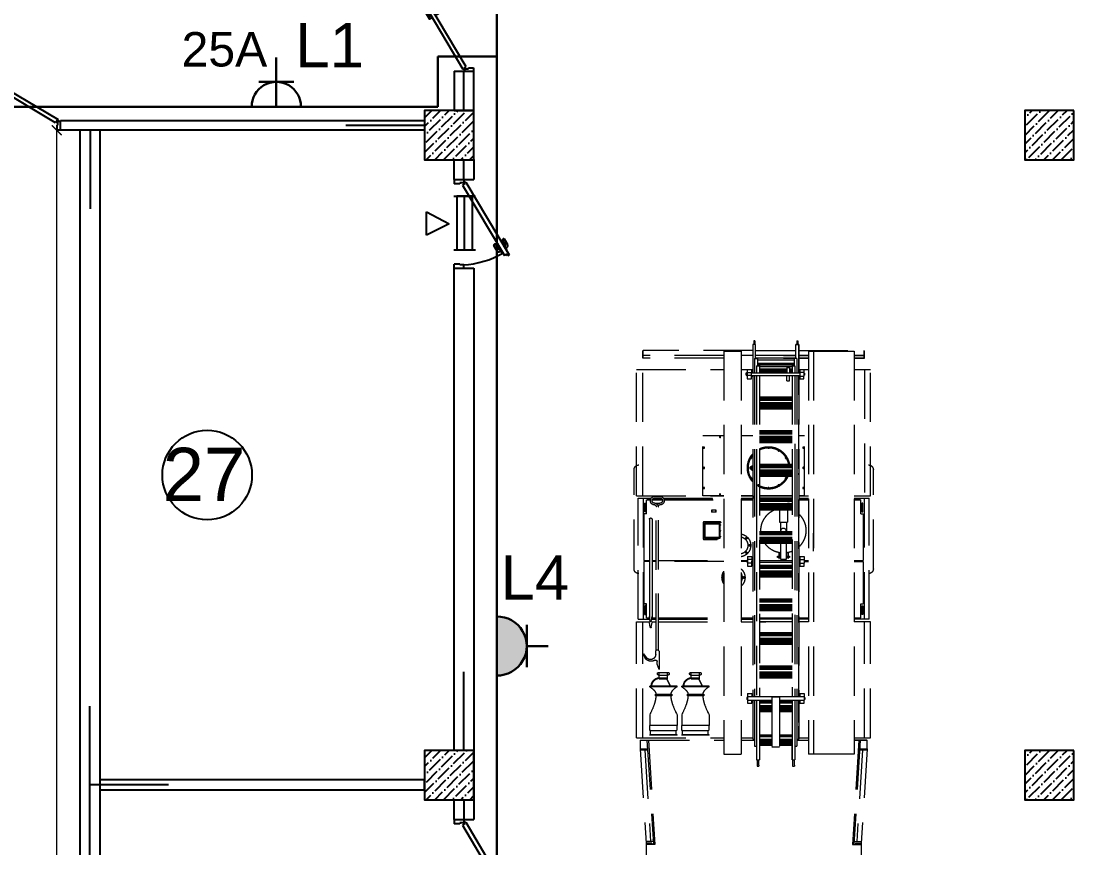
# Model space of a CAD drawing. Header units: millimetres. Extents: x 42452 to 2852333, y -419346 to 834876.
# Drawn here: x 2525341 to 2536038, y 449823 to 458222 of the extents above; entities that cross this region are included whole.
import ezdxf

# ---------------------------------------------------------------- set-up
doc = ezdxf.new("R2010")
doc.units = ezdxf.units.MM
doc.linetypes.add('DASHED', pattern=[0.75, 0.5, -0.25])
for name, color, linetype, lineweight in [('cad-block.com_Pen_No__7', 7, 'Continuous', 60), ('memar', 7, 'Continuous', 25), ('ДВЕРИ', 7, 'Continuous', 5), ('надписи', 5, 'Continuous', 30), ('розетки10А_1Р54', 94, 'Continuous', 30), ('Розетки25А', 94, 'Continuous', 30), ('Соедин_роз', 94, 'Continuous', 30)]:
    doc.layers.add(name, color=color, linetype=linetype, lineweight=lineweight)
doc.styles.get("Standard").update_dxf_attribs({"font": 'arial.ttf'})
doc.styles.add('СГЕНЕРИР_СТИЛЬ_1', font='arial.ttf')
doc.dimstyles.new('col mtn', dxfattribs={"dimtxt": 250, "dimasz": 100, "dimexe": 1.25, "dimexo": 0.625, "dimgap": 70, "dimtad": 1, "dimdec": 0, "dimtxsty": 'Standard', "dimblk": 'ARCHTICK', "dimcen": 2.5, "dimadec": 0, "dimazin": 0, "dimtfac": 1, "dimtdec": 0, "dimtmove": 0, "dimatfit": 3, "dimldrblk": 'ARCHTICK', "dimfxl": 300, "dimfxlon": 1, "dimlwd": 9, "dimlwe": 9, "dimarcsym": 0})

# ---------------------------------------------------------------- blocks, each defined once
blk = doc.blocks.new('MAS1')
at = {"layer": 'cad-block.com_Pen_No__7', "color": 252, "linetype": 'DASHED', "lineweight": 9, "ltscale": 1000, "true_color": 0x939598}
for p, q in [((137340, 773161), (137330, 773161)), ((137330, 773160), (137330, 773121)), ((137340, 773160), (137340, 773121)), ((137769, 773160), (137769, 773121)), ((137769, 773160), (137779, 773160)), ((137779, 773160), (137779, 773121)), ((136653, 772984), (136653, 773059)), ((136656, 773059), (136653, 773059)), ((136653, 772984), (136653, 773059)), ((136656, 773059), (136653, 773059)), ((136656, 772983), (136656, 773061)), ((137321, 773061), (136656, 773061)), ((136656, 772983), (136656, 773061)), ((136656, 773014), (136656, 773059)), ((136656, 773014), (136656, 773059)), ((136757, 773055), (136757, 768960)), ((137223, 773055), (136757, 773055)), ((137170, 773055), (137170, 768960)), ((137223, 773055), (137223, 768960)), ((137321, 773121), (137350, 773121)), ((137321, 773121), (137321, 772834)), ((137350, 773121), (137321, 773121)), ((137321, 772834), (137321, 773121)), ((137350, 772980), (137350, 773121)), ((137760, 773061), (137350, 773061)), ((137760, 773121), (137789, 773121)), ((137760, 772980), (137760, 773121)), ((137789, 773121), (137789, 772983)), ((137789, 773061), (138902, 773061)), ((137906, 773055), (137906, 768960)), ((138082, 773055), (137906, 773055)), ((138082, 773055), (138082, 768960)), ((138902, 772983), (138902, 773061)), ((138902, 773059), (138905, 773059)), ((138902, 773014), (138902, 773059)), ((138905, 772984), (138905, 773059)), ((136656, 772984), (136653, 772984)), ((136656, 772984), (136653, 772984)), ((136656, 772984), (136656, 773014)), ((136656, 773012), (136757, 773012)), ((136757, 773012), (136656, 773012)), ((136656, 772984), (136656, 772985)), ((136656, 772983), (136757, 772983)), ((136757, 772983), (136656, 772983)), ((137223, 773012), (137321, 773012)), ((137321, 773012), (137223, 773012)), ((137223, 772983), (137321, 772983)), ((137321, 772983), (137223, 772983)), ((137340, 772980), (137360, 772980)), ((137340, 772980), (137340, 772834)), ((137350, 773012), (137760, 773012)), ((137477, 773012), (137350, 773012)), ((137410, 772983), (137350, 772983)), ((137350, 772983), (137760, 772983)), ((137477, 772983), (137350, 772983)), ((137360, 772980), (137369, 772980)), ((137369, 772980), (137369, 772906)), ((137741, 772965), (137369, 772965)), ((137741, 772933), (137369, 772933)), ((137741, 772926), (137369, 772926)), ((137741, 772916), (137369, 772916)), ((137770, 772980), (137741, 772980)), ((137741, 772980), (137741, 772906)), ((137770, 772980), (137750, 772980)), ((137770, 772980), (137770, 772834)), ((137789, 773012), (137906, 773012)), ((137789, 772983), (137789, 772983)), ((137789, 772983), (137789, 772834)), ((138082, 773012), (138902, 773012)), ((138082, 772983), (138902, 772983)), ((138149, 772983), (138217, 772983)), ((138902, 772984), (138902, 773014)), ((138902, 772984), (138905, 772984)), ((136757, 772868), (136591, 772868)), ((136591, 771586), (136591, 772868)), ((136654, 772868), (136654, 771586)), ((137268, 772868), (137223, 772868)), ((137268, 772831), (137263, 772831)), ((137263, 772831), (137263, 772812)), ((137268, 772812), (137263, 772812)), ((137310, 772870), (137268, 772870)), ((137268, 772870), (137268, 772841)), ((137268, 772841), (137268, 772802)), ((137307, 772841), (137268, 772841)), ((137310, 772841), (137307, 772841)), ((137310, 772870), (137310, 772834)), ((137310, 772843), (137315, 772843)), ((137805, 772834), (137310, 772834)), ((137310, 772834), (137310, 772773)), ((137805, 772809), (137310, 772809)), ((137315, 772843), (137315, 772834)), ((137321, 772841), (137315, 772841)), ((137315, 772809), (137315, 772800)), ((137321, 772809), (137321, 771861)), ((137321, 771861), (137321, 772809)), ((137340, 772809), (137340, 771870)), ((137360, 772906), (137389, 772906)), ((137389, 772906), (137360, 772906)), ((137360, 772906), (137389, 772906)), ((137360, 772906), (137360, 772834)), ((137360, 772809), (137360, 771876)), ((137389, 772906), (137389, 772834)), ((137721, 772900), (137389, 772900)), ((137414, 772874), (137389, 772874)), ((137414, 772867), (137389, 772867)), ((137389, 772858), (137414, 772858)), ((137414, 772848), (137389, 772848)), ((137414, 772845), (137389, 772845)), ((137389, 772809), (137389, 771883)), ((137443, 772890), (137414, 772890)), ((137414, 772890), (137414, 772834)), ((137414, 772753), (137414, 772809)), ((137443, 772890), (137443, 772834)), ((137721, 772874), (137443, 772874)), ((137721, 772867), (137443, 772867)), ((137443, 772858), (137721, 772858)), ((137721, 772848), (137443, 772848)), ((137721, 772845), (137443, 772845)), ((137443, 772753), (137443, 772809)), ((137721, 772906), (137721, 772834)), ((137750, 772906), (137721, 772906)), ((137721, 772809), (137721, 771885)), ((137750, 772906), (137750, 772834)), ((137750, 772809), (137750, 771878)), ((137770, 772809), (137770, 771873)), ((137801, 772868), (137789, 772868)), ((137796, 772841), (137789, 772841)), ((137789, 772809), (137789, 771865)), ((137801, 772843), (137796, 772843)), ((137796, 772843), (137796, 772834)), ((137796, 772809), (137796, 772800)), ((137844, 772870), (137801, 772870)), ((137801, 772870), (137801, 772834)), ((137801, 772773), (137801, 772834)), ((137805, 772834), (137844, 772834)), ((137805, 772809), (137844, 772809)), ((137844, 772870), (137844, 772841)), ((137906, 772868), (137844, 772868)), ((137906, 772868), (137844, 772868)), ((137844, 772802), (137844, 772841)), ((137844, 772838), (137848, 772838)), ((137844, 772836), (137844, 772807)), ((137849, 772836), (137849, 772822)), ((137856, 772833), (137849, 772833)), ((137849, 772822), (137849, 772807)), ((137849, 772810), (137856, 772810)), ((137856, 772810), (137856, 772833)), ((138968, 772868), (138082, 772868)), ((138904, 771586), (138904, 772868)), ((138968, 771586), (138968, 772868)), ((137307, 772802), (137268, 772802)), ((137268, 772773), (137268, 772802)), ((137310, 772773), (137268, 772773)), ((137310, 772802), (137307, 772802)), ((137310, 772800), (137315, 772800)), ((137321, 772802), (137315, 772802)), ((137443, 772753), (137414, 772753)), ((137796, 772802), (137789, 772802)), ((137801, 772800), (137796, 772800)), ((137844, 772773), (137801, 772773)), ((137844, 772805), (137848, 772805)), ((137844, 772802), (137844, 772773)), ((137721, 772591), (137389, 772591)), ((137721, 772584), (137389, 772584)), ((137721, 772574), (137389, 772574)), ((137721, 772565), (137389, 772565)), ((137721, 772558), (137389, 772558)), ((137721, 772532), (137389, 772532)), ((137721, 772526), (137389, 772526)), ((137389, 772516), (137721, 772516)), ((137721, 772506), (137389, 772506)), ((137721, 772503), (137389, 772503)), ((137721, 772496), (137389, 772496)), ((137389, 772486), (137721, 772486)), ((137721, 772477), (137389, 772477)), ((137721, 772470), (137389, 772470)), ((137262, 772196), (137321, 772196)), ((137262, 771586), (137262, 772196)), ((137721, 772249), (137389, 772249)), ((137721, 772242), (137389, 772242)), ((137721, 772233), (137389, 772233)), ((137721, 772223), (137389, 772223)), ((137721, 772216), (137389, 772216)), ((137721, 772191), (137389, 772191)), ((137721, 772184), (137389, 772184)), ((137389, 772174), (137721, 772174)), ((137431, 772184), (137447, 772184)), ((137789, 772196), (137906, 772196)), ((138082, 772196), (138296, 772196)), ((138114, 772184), (138130, 772184)), ((138121, 772194), (138121, 772174)), ((138296, 771586), (138296, 772196)), ((137267, 772074), (137284, 772074)), ((137274, 772064), (137274, 772083)), ((137360, 772113), (137360, 771990)), ((137721, 772165), (137389, 772165)), ((137721, 772161), (137389, 772161)), ((137721, 772154), (137389, 772154)), ((137389, 772145), (137721, 772145)), ((137721, 772135), (137389, 772135)), ((137721, 772128), (137389, 772128)), ((137628, 772079), (137623, 772077)), ((137623, 772077), (137623, 772074)), ((137623, 772071), (137623, 772074)), ((137628, 772068), (137623, 772071)), ((137628, 772068), (137628, 772080)), ((137633, 772077), (137628, 772079)), ((137628, 772066), (137628, 772077)), ((137633, 772071), (137628, 772068)), ((137633, 772074), (137633, 772077)), ((137633, 772074), (137633, 772071)), ((138277, 772074), (138293, 772074)), ((138284, 772064), (138284, 772083)), ((137451, 771977), (137446, 771974)), ((137446, 771974), (137446, 771968)), ((137456, 771968), (137446, 771974)), ((137446, 771968), (137448, 771967)), ((137451, 771966), (137448, 771967)), ((137453, 771976), (137451, 771977)), ((137455, 771968), (137451, 771966)), ((137453, 771976), (137455, 771974)), ((137455, 771974), (137455, 771968)), ((137523, 772051), (137520, 772046)), ((137520, 772046), (137521, 772044)), ((137523, 772041), (137521, 772044)), ((137528, 772051), (137523, 772051)), ((137529, 772041), (137523, 772051)), ((137528, 772041), (137523, 772041)), ((137530, 772049), (137528, 772051)), ((137531, 772046), (137528, 772041)), ((137530, 772049), (137531, 772046)), ((137801, 771974), (137803, 771976)), ((137801, 771968), (137801, 771974)), ((137801, 771968), (137811, 771974)), ((137806, 771966), (137801, 771968)), ((137806, 771977), (137803, 771976)), ((137811, 771974), (137806, 771977)), ((137808, 771967), (137806, 771966)), ((137808, 771967), (137811, 771968)), ((137811, 771968), (137811, 771974)), ((136563, 770844), (136563, 771850)), ((137267, 771869), (137284, 771869)), ((137274, 771859), (137274, 771878)), ((137321, 771861), (137321, 769548)), ((137340, 771874), (137340, 769548)), ((137360, 771876), (137360, 769548)), ((137721, 771907), (137389, 771907)), ((137721, 771907), (137389, 771907)), ((137721, 771901), (137389, 771901)), ((137721, 771901), (137389, 771901)), ((137389, 771891), (137389, 769548)), ((137438, 771891), (137389, 771891)), ((137721, 771891), (137389, 771891)), ((137721, 771881), (137389, 771881)), ((137721, 771874), (137389, 771874)), ((137721, 771849), (137389, 771849)), ((137721, 771891), (137681, 771891)), ((137721, 771885), (137721, 769548)), ((137750, 771878), (137750, 771561)), ((137770, 771874), (137770, 769548)), ((137789, 771865), (137789, 769548)), ((137795, 771883), (137804, 771883)), ((137795, 771854), (137804, 771854)), ((137812, 771876), (137812, 771862)), ((137825, 771869), (137837, 771869)), ((137828, 771869), (137830, 771874)), ((137830, 771864), (137828, 771869)), ((137828, 771869), (137839, 771869)), ((137830, 771874), (137833, 771874)), ((137833, 771864), (137830, 771864)), ((137836, 771874), (137833, 771874)), ((137833, 771864), (137836, 771864)), ((137839, 771869), (137836, 771874)), ((137836, 771864), (137839, 771869)), ((138277, 771869), (138293, 771869)), ((138284, 771859), (138284, 771878)), ((138995, 770844), (138995, 771850)), ((137321, 769548), (137321, 771816)), ((137721, 771842), (137389, 771842)), ((137389, 771832), (137721, 771832)), ((137721, 771823), (137389, 771823)), ((137721, 771819), (137389, 771819)), ((137721, 771813), (137389, 771813)), ((137389, 771803), (137721, 771803)), ((137721, 771794), (137389, 771794)), ((137437, 771786), (137389, 771786)), ((137721, 771786), (137389, 771786)), ((137448, 771770), (137446, 771769)), ((137446, 771769), (137446, 771763)), ((137456, 771769), (137446, 771763)), ((137446, 771763), (137451, 771761)), ((137448, 771770), (137451, 771772)), ((137451, 771772), (137455, 771769)), ((137451, 771761), (137453, 771762)), ((137455, 771763), (137453, 771762)), ((137455, 771769), (137455, 771763)), ((137721, 771786), (137681, 771786)), ((137801, 771769), (137806, 771772)), ((137801, 771763), (137801, 771769)), ((137801, 771769), (137811, 771763)), ((137803, 771762), (137801, 771763)), ((137803, 771762), (137806, 771761)), ((137806, 771772), (137808, 771770)), ((137806, 771761), (137811, 771763)), ((137811, 771769), (137808, 771770)), ((137811, 771763), (137811, 771769)), ((137267, 771664), (137284, 771664)), ((137274, 771654), (137274, 771674)), ((137521, 771694), (137520, 771691)), ((137520, 771691), (137523, 771686)), ((137521, 771694), (137523, 771696)), ((137523, 771696), (137528, 771696)), ((137529, 771696), (137523, 771686)), ((137523, 771686), (137528, 771686)), ((137528, 771696), (137531, 771691)), ((137528, 771686), (137530, 771689)), ((137531, 771691), (137530, 771689)), ((137622, 771664), (137634, 771664)), ((137623, 771667), (137628, 771669)), ((137623, 771664), (137623, 771667)), ((137623, 771664), (137623, 771661)), ((137623, 771661), (137628, 771658)), ((137628, 771672), (137628, 771660)), ((137628, 771670), (137628, 771657)), ((137628, 771669), (137633, 771667)), ((137628, 771669), (137628, 771658)), ((137628, 771658), (137633, 771661)), ((137633, 771667), (137633, 771664)), ((137633, 771661), (137633, 771664)), ((137725, 771691), (137728, 771696)), ((137727, 771689), (137725, 771691)), ((137727, 771689), (137728, 771686)), ((137728, 771696), (137734, 771696)), ((137728, 771696), (137734, 771686)), ((137728, 771686), (137734, 771686)), ((137734, 771696), (137735, 771694)), ((137734, 771686), (137736, 771691)), ((137736, 771691), (137735, 771694)), ((138277, 771664), (138293, 771664)), ((138284, 771654), (138284, 771674)), ((136757, 771586), (136591, 771586)), ((136606, 770331), (136606, 771561)), ((136757, 771561), (136606, 771561)), ((136655, 771561), (136655, 770331)), ((136689, 771404), (136689, 771546)), ((136757, 771546), (136689, 771546)), ((136704, 771561), (136704, 771546)), ((136757, 771555), (136704, 771555)), ((137321, 771586), (137223, 771586)), ((137321, 771561), (137223, 771561)), ((137321, 771555), (137223, 771555)), ((137321, 771546), (137223, 771546)), ((137262, 771586), (137321, 771586)), ((137262, 771586), (137321, 771586)), ((137389, 771586), (137721, 771586)), ((137721, 771586), (137389, 771586)), ((137389, 771586), (137721, 771586)), ((137721, 771566), (137389, 771566)), ((137721, 771559), (137389, 771559)), ((137721, 771549), (137389, 771549)), ((137721, 771540), (137389, 771540)), ((137721, 771532), (137389, 771532)), ((137750, 771561), (137750, 769548)), ((137779, 771586), (137779, 771586)), ((137779, 771586), (137779, 771558)), ((137789, 771586), (137906, 771586)), ((137906, 771586), (137789, 771586)), ((137789, 771586), (137906, 771586)), ((137906, 771561), (137789, 771561)), ((137906, 771555), (137789, 771555)), ((137906, 771546), (137789, 771546)), ((138082, 771586), (138296, 771586)), ((138968, 771586), (138082, 771586)), ((138082, 771586), (138296, 771586)), ((138696, 771561), (138082, 771561)), ((138693, 771555), (138082, 771555)), ((138689, 771546), (138082, 771546)), ((138114, 771598), (138130, 771598)), ((138121, 771588), (138121, 771607)), ((138296, 771586), (138296, 771586)), ((138809, 771546), (138708, 771546)), ((138803, 771555), (138714, 771555)), ((138792, 771561), (138725, 771561)), ((138785, 771580), (138732, 771580)), ((138785, 771562), (138732, 771562)), ((138952, 771561), (138821, 771561)), ((138854, 771555), (138824, 771555)), ((138869, 771546), (138828, 771546)), ((138854, 771546), (138854, 771561)), ((138869, 771404), (138869, 771546)), ((138903, 771561), (138903, 770331)), ((138952, 770331), (138952, 771561)), ((137721, 771507), (137389, 771507)), ((137721, 771500), (137389, 771500)), ((137389, 771490), (137721, 771490)), ((137721, 771481), (137389, 771481)), ((137721, 771478), (137389, 771478)), ((137721, 771471), (137389, 771471)), ((137389, 771461), (137721, 771461)), ((137721, 771452), (137389, 771452)), ((137516, 771444), (137389, 771444)), ((137415, 771507), (137428, 771507)), ((137432, 771507), (137437, 771507)), ((137437, 771444), (137437, 771318)), ((137516, 771444), (137516, 771318)), ((137721, 771444), (137516, 771444)), ((138160, 771424), (138160, 771439)), ((138160, 771419), (138160, 771439)), ((138160, 771439), (138209, 771439)), ((138160, 771439), (138209, 771439)), ((138160, 771419), (138209, 771419)), ((138162, 771429), (138170, 771429)), ((138166, 771433), (138166, 771425)), ((138199, 771429), (138207, 771429)), ((138203, 771433), (138203, 771425)), ((138209, 771439), (138209, 771424)), ((138209, 771439), (138209, 771419)), ((138732, 771509), (138766, 771509)), ((138732, 771509), (138785, 771509)), ((138732, 771492), (138754, 771492)), ((138750, 771474), (138747, 771474)), ((138747, 770837), (138747, 771474)), ((138767, 771474), (138770, 771474)), ((138770, 770834), (138770, 771474)), ((136689, 771404), (136665, 771404)), ((136665, 771404), (136665, 770927)), ((137516, 771318), (137437, 771318)), ((137445, 771318), (137445, 771224)), ((137508, 771318), (137508, 771224)), ((138276, 771310), (138127, 771310)), ((138145, 771315), (138140, 771315)), ((138143, 771313), (138143, 771318)), ((138204, 771315), (138198, 771315)), ((138201, 771313), (138201, 771318)), ((138263, 771315), (138257, 771315)), ((138260, 771313), (138260, 771318)), ((138812, 771348), (138812, 771139)), ((138837, 771348), (138837, 771139)), ((138869, 771404), (138894, 771404)), ((138894, 771404), (138894, 770927)), ((137170, 771023), (137170, 771207)), ((137721, 771224), (137389, 771224)), ((137721, 771217), (137389, 771217)), ((137721, 771207), (137389, 771207)), ((138120, 771289), (138114, 771289)), ((138120, 771231), (138114, 771231)), ((138117, 771292), (138117, 771286)), ((138117, 771233), (138117, 771228)), ((138123, 771305), (138123, 771157)), ((138131, 771301), (138131, 771161)), ((138272, 771301), (138131, 771301)), ((138272, 771161), (138272, 771301)), ((138281, 771157), (138281, 771305)), ((138283, 771289), (138289, 771289)), ((138283, 771231), (138289, 771231)), ((138286, 771292), (138286, 771286)), ((138286, 771233), (138286, 771228)), ((137721, 771198), (137389, 771198)), ((137721, 771191), (137389, 771191)), ((137721, 771165), (137389, 771165)), ((137721, 771158), (137389, 771158)), ((137389, 771149), (137721, 771149)), ((137721, 771139), (137389, 771139)), ((137721, 771136), (137389, 771136)), ((137721, 771129), (137389, 771129)), ((137389, 771119), (137721, 771119)), ((137721, 771110), (137389, 771110)), ((137721, 771103), (137389, 771103)), ((137445, 770943), (137445, 771103)), ((137508, 771103), (137508, 770943)), ((138120, 771172), (138114, 771172)), ((138117, 771175), (138117, 771169)), ((138127, 771152), (138276, 771152)), ((138131, 771161), (138272, 771161)), ((138145, 771147), (138140, 771147)), ((138143, 771149), (138143, 771144)), ((138204, 771147), (138198, 771147)), ((138201, 771149), (138201, 771144)), ((138263, 771147), (138257, 771147)), ((138260, 771149), (138260, 771144)), ((138283, 771172), (138289, 771172)), ((138286, 771175), (138286, 771169)), ((138812, 771139), (138812, 771082)), ((138837, 771139), (138837, 771085)), ((137428, 771009), (137428, 770950)), ((137432, 771008), (137432, 770950)), ((137521, 771008), (137521, 770950)), ((137525, 771009), (137525, 770950)), ((138812, 771082), (138812, 770835)), ((138837, 771085), (138837, 770835)), ((136757, 770927), (136665, 770927)), ((136757, 770917), (136665, 770917)), ((136665, 770917), (136665, 770488)), ((137261, 770927), (137223, 770927)), ((137261, 770917), (137223, 770917)), ((137266, 770930), (137261, 770930)), ((137261, 770930), (137261, 770911)), ((137266, 770911), (137261, 770911)), ((137309, 770969), (137266, 770969)), ((137266, 770969), (137266, 770940)), ((137266, 770940), (137266, 770901)), ((137309, 770940), (137266, 770940)), ((137309, 770901), (137266, 770901)), ((137266, 770872), (137266, 770901)), ((137309, 770969), (137309, 770920)), ((137309, 770942), (137314, 770942)), ((137309, 770920), (137309, 770872)), ((137309, 770898), (137314, 770898)), ((137314, 770942), (137314, 770898)), ((137321, 770940), (137314, 770940)), ((137321, 770930), (137314, 770930)), ((137321, 770911), (137314, 770911)), ((137321, 770901), (137314, 770901)), ((137721, 770930), (137389, 770930)), ((137721, 770911), (137389, 770911)), ((137721, 770882), (137389, 770882)), ((137415, 770971), (137415, 770959)), ((137428, 770971), (137415, 770971)), ((137415, 770959), (137428, 770959)), ((137428, 770959), (137432, 770959)), ((137428, 770950), (137432, 770950)), ((137445, 770971), (137432, 770971)), ((137432, 770959), (137445, 770959)), ((137508, 770943), (137445, 770943)), ((137521, 770971), (137508, 770971)), ((137508, 770959), (137521, 770959)), ((137525, 770959), (137521, 770959)), ((137525, 770950), (137521, 770950)), ((137538, 770971), (137525, 770971)), ((137525, 770959), (137538, 770959)), ((137538, 770959), (137538, 770971)), ((137794, 770940), (137789, 770940)), ((137794, 770930), (137789, 770930)), ((137794, 770901), (137789, 770901)), ((137799, 770942), (137794, 770942)), ((137794, 770942), (137794, 770898)), ((137799, 770898), (137794, 770898)), ((137842, 770969), (137799, 770969)), ((137799, 770969), (137799, 770920)), ((137799, 770940), (137842, 770940)), ((137799, 770872), (137799, 770920)), ((137799, 770901), (137842, 770901)), ((137842, 770969), (137842, 770940)), ((137842, 770940), (137842, 770901)), ((137842, 770930), (137847, 770930)), ((137842, 770911), (137847, 770911)), ((137842, 770901), (137842, 770872)), ((137847, 770930), (137847, 770911)), ((137906, 770927), (137847, 770927)), ((137847, 770917), (137906, 770917)), ((138747, 770927), (138082, 770927)), ((138082, 770917), (138747, 770917)), ((138812, 770927), (138770, 770927)), ((138770, 770917), (138812, 770917)), ((138894, 770927), (138837, 770927)), ((138837, 770917), (138894, 770917)), ((138894, 770917), (138894, 770488)), ((137309, 770872), (137266, 770872)), ((137721, 770875), (137389, 770875)), ((137721, 770865), (137389, 770865)), ((137721, 770856), (137389, 770856)), ((137721, 770849), (137389, 770849)), ((137721, 770823), (137389, 770823)), ((137721, 770817), (137389, 770817)), ((137389, 770807), (137721, 770807)), ((137721, 770797), (137389, 770797)), ((137721, 770794), (137389, 770794)), ((137721, 770787), (137389, 770787)), ((137389, 770777), (137721, 770777)), ((137842, 770872), (137799, 770872)), ((138747, 770094), (138747, 770837)), ((138770, 770094), (138770, 770834)), ((138812, 770835), (138812, 770300)), ((138837, 770835), (138837, 770300)), ((137721, 770768), (137389, 770768)), ((137721, 770761), (137389, 770761)), ((136689, 770488), (136665, 770488)), ((136689, 770346), (136689, 770488)), ((137721, 770540), (137389, 770540)), ((137721, 770533), (137389, 770533)), ((137721, 770524), (137389, 770524)), ((137721, 770514), (137389, 770514)), ((137721, 770507), (137389, 770507)), ((137721, 770482), (137389, 770482)), ((137721, 770475), (137389, 770475)), ((137389, 770465), (137721, 770465)), ((137721, 770456), (137389, 770456)), ((137750, 770507), (137750, 770482)), ((138869, 770488), (138894, 770488)), ((138869, 770346), (138869, 770488)), ((138894, 770488), (138869, 770488)), ((137721, 770452), (137389, 770452)), ((137721, 770445), (137389, 770445)), ((137389, 770436), (137721, 770436)), ((137721, 770426), (137389, 770426)), ((137721, 770419), (137389, 770419)), ((138819, 770309), (138812, 770358)), ((138830, 770309), (138837, 770358)), ((136591, 770307), (136757, 770307)), ((136591, 769128), (136591, 770307)), ((136606, 770331), (136757, 770331)), ((136654, 769128), (136654, 770307)), ((136757, 770346), (136689, 770346)), ((136704, 770346), (136704, 770331)), ((136757, 770337), (136704, 770337)), ((137321, 770346), (137223, 770346)), ((137321, 770337), (137223, 770337)), ((137223, 770331), (137321, 770331)), ((137223, 770307), (137321, 770307)), ((137721, 770346), (137389, 770346)), ((137721, 770337), (137389, 770337)), ((137389, 770331), (137721, 770331)), ((137389, 770307), (137721, 770307)), ((137721, 770307), (137657, 770307)), ((137906, 770346), (137789, 770346)), ((137906, 770337), (137789, 770337)), ((137906, 770331), (137789, 770331)), ((137906, 770307), (137789, 770307)), ((137906, 770307), (137789, 770307)), ((138747, 770346), (138082, 770346)), ((138747, 770337), (138082, 770337)), ((138747, 770331), (138082, 770331)), ((138747, 770307), (138082, 770307)), ((138747, 770307), (138082, 770307)), ((138812, 770346), (138770, 770346)), ((138812, 770337), (138770, 770337)), ((138812, 770331), (138770, 770331)), ((138812, 770307), (138770, 770307)), ((138812, 770307), (138770, 770307)), ((138819, 770251), (138812, 770300)), ((138830, 770251), (138837, 770300)), ((138869, 770346), (138837, 770346)), ((138854, 770337), (138837, 770337)), ((138952, 770331), (138837, 770331)), ((138968, 770307), (138837, 770307)), ((138904, 770307), (138837, 770307)), ((138854, 770346), (138854, 770331)), ((138904, 769128), (138904, 770307)), ((138968, 769128), (138968, 770307)), ((137721, 770198), (137389, 770198)), ((137721, 770192), (137389, 770192)), ((137721, 770182), (137389, 770182)), ((137721, 770172), (137389, 770172)), ((137721, 770165), (137389, 770165)), ((137721, 770140), (137389, 770140)), ((137721, 770133), (137389, 770133)), ((137389, 770123), (137721, 770123)), ((137721, 770114), (137389, 770114)), ((137721, 770111), (137389, 770111)), ((137721, 770104), (137389, 770104)), ((137389, 770094), (137721, 770094)), ((137721, 770085), (137389, 770085)), ((137721, 770077), (137389, 770077)), ((138747, 770018), (138747, 770094)), ((138770, 770018), (138770, 770094)), ((138750, 770018), (138741, 770009)), ((138741, 770009), (138741, 769988)), ((138741, 769988), (138741, 769822)), ((138750, 770018), (138747, 770018)), ((138750, 770018), (138767, 770018)), ((138767, 770018), (138770, 770018)), ((138767, 770018), (138776, 770009)), ((138776, 770009), (138767, 770018)), ((138776, 770009), (138776, 769983)), ((138899, 769982), (138870, 769943)), ((138870, 769943), (138882, 769934)), ((138882, 769935), (138899, 769982)), ((137721, 769857), (137389, 769857)), ((137721, 769850), (137389, 769850)), ((137721, 769840), (137389, 769840)), ((137721, 769831), (137389, 769831)), ((137721, 769823), (137389, 769823)), ((138741, 769821), (138761, 769877)), ((138761, 769877), (138761, 769904)), ((138761, 769898), (138761, 769902)), ((137721, 769798), (137389, 769798)), ((137721, 769791), (137389, 769791)), ((137389, 769781), (137721, 769781)), ((137721, 769772), (137389, 769772)), ((137721, 769769), (137389, 769769)), ((137721, 769762), (137389, 769762)), ((137389, 769752), (137721, 769752)), ((137721, 769743), (137389, 769743)), ((137721, 769735), (137389, 769735)), ((138335, 769725), (138298, 769651)), ((138340, 769725), (138304, 769651)), ((138414, 769792), (138328, 769792)), ((138328, 769725), (138328, 769792)), ((138414, 769764), (138328, 769764)), ((138414, 769738), (138328, 769738)), ((138414, 769725), (138328, 769725)), ((138414, 769725), (138414, 769792)), ((138660, 769725), (138624, 769651)), ((138666, 769725), (138629, 769651)), ((138740, 769792), (138654, 769792)), ((138654, 769725), (138654, 769792)), ((138740, 769764), (138654, 769764)), ((138740, 769738), (138654, 769738)), ((138740, 769725), (138654, 769725)), ((138673, 769738), (138673, 769738)), ((138740, 769725), (138740, 769792)), ((138233, 769646), (138233, 769651)), ((138233, 769651), (138510, 769651)), ((138233, 769646), (138510, 769646)), ((138510, 769646), (138510, 769651)), ((138558, 769646), (138558, 769651)), ((138558, 769651), (138835, 769651)), ((138558, 769646), (138835, 769646)), ((138835, 769646), (138835, 769651)), ((137266, 769538), (137261, 769538)), ((137261, 769538), (137261, 769518)), ((137266, 769518), (137261, 769518)), ((137309, 769577), (137266, 769577)), ((137266, 769577), (137266, 769548)), ((137266, 769548), (137266, 769509)), ((137321, 769548), (137266, 769548)), ((137266, 769479), (137266, 769509)), ((137516, 769509), (137266, 769509)), ((137309, 769577), (137309, 769548)), ((137309, 769509), (137309, 769479)), ((137789, 769548), (137321, 769548)), ((137340, 769509), (137321, 769509)), ((137321, 769284), (137321, 769509)), ((137321, 769509), (137321, 769284)), ((137340, 769509), (137340, 769284)), ((137360, 769509), (137360, 769284)), ((137389, 769509), (137389, 769284)), ((137516, 769498), (137389, 769498)), ((137516, 769542), (137516, 769034)), ((137594, 769542), (137516, 769542)), ((137594, 769542), (137594, 769034)), ((137789, 769509), (137594, 769509)), ((137721, 769498), (137594, 769498)), ((137721, 769509), (137721, 769284)), ((137750, 769509), (137750, 769284)), ((137842, 769548), (137770, 769548)), ((137842, 769509), (137770, 769509)), ((137770, 769509), (137770, 769284)), ((137789, 769509), (137789, 769284)), ((137842, 769577), (137799, 769577)), ((137799, 769577), (137799, 769548)), ((137799, 769479), (137799, 769509)), ((137842, 769577), (137842, 769548)), ((137842, 769548), (137842, 769509)), ((137842, 769538), (137847, 769538)), ((137842, 769518), (137847, 769518)), ((137842, 769509), (137842, 769479)), ((137847, 769538), (137847, 769518)), ((138286, 769572), (138286, 769554)), ((138453, 769572), (138286, 769572)), ((138286, 769554), (138453, 769554)), ((138453, 769554), (138453, 769572)), ((138611, 769572), (138611, 769554)), ((138778, 769572), (138611, 769572)), ((138611, 769554), (138778, 769554)), ((138778, 769554), (138778, 769572)), ((137309, 769479), (137266, 769479)), ((137516, 769489), (137389, 769489)), ((137516, 769482), (137389, 769482)), ((137516, 769456), (137389, 769456)), ((137516, 769449), (137389, 769449)), ((137389, 769440), (137516, 769440)), ((137516, 769430), (137389, 769430)), ((137516, 769427), (137389, 769427)), ((137516, 769420), (137389, 769420)), ((137389, 769410), (137516, 769410)), ((137516, 769401), (137389, 769401)), ((137516, 769394), (137389, 769394)), ((137721, 769489), (137594, 769489)), ((137721, 769482), (137594, 769482)), ((137721, 769456), (137594, 769456)), ((137721, 769449), (137594, 769449)), ((137594, 769440), (137721, 769440)), ((137721, 769430), (137594, 769430)), ((137721, 769427), (137594, 769427)), ((137721, 769420), (137594, 769420)), ((137594, 769410), (137721, 769410)), ((137721, 769401), (137594, 769401)), ((137721, 769394), (137594, 769394)), ((137842, 769479), (137799, 769479)), ((137321, 769284), (137321, 769112)), ((137340, 769284), (137340, 769044)), ((137360, 769284), (137360, 768902)), ((137389, 769284), (137389, 768902)), ((137721, 769284), (137721, 768902)), ((137750, 769284), (137750, 768902)), ((137770, 769284), (137770, 769044)), ((137789, 769284), (137789, 769112)), ((138233, 769361), (138233, 769251)), ((138510, 769361), (138510, 769251)), ((138558, 769361), (138558, 769251)), ((138835, 769361), (138835, 769251)), ((137321, 769112), (137321, 769245)), ((138233, 769251), (138510, 769251)), ((138233, 769207), (138233, 769251)), ((138242, 769199), (138233, 769207)), ((138242, 769199), (138501, 769199)), ((138242, 769159), (138242, 769199)), ((138501, 769199), (138510, 769207)), ((138501, 769159), (138501, 769199)), ((138510, 769207), (138510, 769251)), ((138558, 769251), (138835, 769251)), ((138558, 769207), (138558, 769251)), ((138567, 769199), (138558, 769207)), ((138567, 769199), (138827, 769199)), ((138567, 769159), (138567, 769199)), ((138827, 769199), (138835, 769207)), ((138827, 769159), (138827, 769199)), ((138835, 769207), (138835, 769251)), ((136757, 769128), (136591, 769128)), ((136757, 769128), (136597, 769128)), ((136627, 769015), (136627, 769105)), ((136757, 769105), (136627, 769105)), ((136757, 769103), (136627, 769103)), ((136757, 769107), (136630, 769107)), ((136757, 769106), (136630, 769106)), ((136696, 769103), (136761, 768044)), ((136705, 769106), (136729, 768710)), ((136710, 769103), (136775, 768044)), ((137321, 769128), (137223, 769128)), ((137340, 769105), (137223, 769105)), ((137340, 769103), (137223, 769103)), ((137340, 769112), (137321, 769112)), ((137516, 769156), (137389, 769156)), ((137516, 769147), (137389, 769147)), ((137516, 769140), (137389, 769140)), ((137516, 769114), (137389, 769114)), ((137516, 769108), (137389, 769108)), ((137389, 769098), (137516, 769098)), ((137516, 769088), (137389, 769088)), ((137516, 769085), (137389, 769085)), ((137516, 769078), (137389, 769078)), ((137389, 769069), (137516, 769069)), ((137389, 768902), (137389, 769066)), ((137721, 769156), (137594, 769156)), ((137721, 769147), (137594, 769147)), ((137721, 769140), (137594, 769140)), ((137721, 769114), (137594, 769114)), ((137721, 769108), (137594, 769108)), ((137594, 769098), (137721, 769098)), ((137721, 769088), (137594, 769088)), ((137721, 769085), (137594, 769085)), ((137721, 769078), (137594, 769078)), ((137594, 769069), (137721, 769069)), ((137721, 769066), (137721, 768902)), ((137750, 769125), (137750, 768902)), ((137789, 769112), (137770, 769112)), ((137906, 769105), (137770, 769105)), ((137906, 769103), (137770, 769103)), ((137906, 769128), (137789, 769128)), ((138968, 769128), (138082, 769128)), ((138932, 769105), (138082, 769105)), ((138932, 769103), (138082, 769103)), ((138233, 769159), (138510, 769159)), ((138233, 769155), (138233, 769159)), ((138233, 769155), (138510, 769155)), ((138510, 769155), (138510, 769159)), ((138558, 769159), (138835, 769159)), ((138558, 769155), (138558, 769159)), ((138558, 769155), (138835, 769155)), ((138848, 769103), (138783, 768044)), ((138863, 769103), (138798, 768044)), ((138835, 769155), (138835, 769159)), ((138932, 769103), (138932, 769064)), ((138932, 769064), (138932, 769015)), ((136627, 769015), (136686, 768058)), ((136701, 769015), (136627, 769015)), ((136702, 769006), (136627, 769005)), ((136674, 769006), (136731, 768073)), ((136757, 768960), (137223, 768960)), ((137360, 769044), (137340, 769044)), ((137516, 769059), (137389, 769059)), ((137516, 769052), (137389, 769052)), ((137594, 769034), (137516, 769034)), ((137721, 769059), (137594, 769059)), ((137721, 769052), (137594, 769052)), ((137770, 769044), (137750, 769044)), ((138082, 768960), (137906, 768960)), ((138884, 769006), (138827, 768073)), ((138932, 769005), (138857, 769005)), ((138932, 769015), (138858, 769015)), ((138932, 769015), (138873, 768058)), ((137389, 768902), (137360, 768902)), ((137365, 768849), (137365, 768902)), ((137365, 768849), (137365, 768839)), ((137384, 768902), (137384, 768849)), ((137384, 768849), (137384, 768839)), ((137750, 768902), (137721, 768902)), ((137726, 768849), (137726, 768902)), ((137726, 768849), (137726, 768839)), ((137745, 768902), (137745, 768849)), ((137745, 768849), (137745, 768839)), ((137384, 768839), (137365, 768839)), ((137745, 768839), (137726, 768839)), ((136759, 768073), (136686, 768073)), ((136686, 768058), (136686, 767882)), ((136743, 768058), (136686, 768058)), ((136775, 768044), (136686, 768044)), ((136743, 768058), (136743, 768044)), ((138783, 768044), (138873, 768044)), ((138800, 768073), (138873, 768073)), ((138801, 768092), (138801, 768094)), ((138815, 768058), (138815, 768044)), ((138815, 768058), (138873, 768058)), ((138873, 768058), (138873, 767882))]:
    blk.add_line(p, q, dxfattribs=at)
at = {"layer": 'cad-block.com_Pen_No__7', "color": 252, "linetype": 'DASHED', "lineweight": 9, "ltscale": 1000, "true_color": 0x939598, "flags": 128}
for points in [[(136680, 771511), (136680, 771423), (136670, 771423), (136670, 771511)], [(138879, 771511), (138879, 771423), (138889, 771423), (138889, 771511)], [(136680, 770380), (136680, 770468), (136670, 770468), (136670, 770380)], [(138879, 770380), (138879, 770468), (138889, 770468), (138889, 770380)]]:
    blk.add_lwpolyline(points, close=True, dxfattribs=at)
blk.add_lwpolyline([(138111, 771312, -0.414214), (138121, 771321), (138282, 771321, -0.414214), (138292, 771312), (138292, 771150, -0.414214), (138282, 771141), (138121, 771141, -0.414214), (138111, 771150)], format="xyb", close=True, dxfattribs=at)
at = {"layer": 'cad-block.com_Pen_No__7', "color": 252, "linetype": 'DASHED', "lineweight": 9, "ltscale": 1000, "true_color": 0x939598}
for centre, radius in [((138121, 772184), 5.86), ((137274, 772074), 5.86), ((137628, 772074), 6.1), ((137628, 772074), 2.93), ((138284, 772074), 5.86), ((137451, 771971), 6.1), ((137451, 771971), 2.93), ((137526, 772046), 6.1), ((137526, 772046), 2.93), ((137806, 771971), 6.1), ((137806, 771971), 2.93), ((137274, 771869), 5.86), ((137833, 771869), 6.1), ((137833, 771869), 2.93), ((138284, 771869), 5.86), ((137451, 771766), 6.1), ((137451, 771766), 2.93), ((137806, 771766), 6.1), ((137806, 771766), 2.93), ((137274, 771664), 5.86), ((137526, 771691), 6.1), ((137526, 771691), 2.93), ((137628, 771664), 6.1), ((137628, 771664), 2.93), ((137731, 771691), 6.1), ((137731, 771691), 2.93), ((138284, 771664), 5.86), ((138121, 771598), 5.86), ((138166, 771429), 1.95), ((138203, 771429), 1.95), ((137851, 771156), 6.05), ((137821, 771082), 6.05), ((137851, 771007), 6.05), ((137879, 770755), 6.05), ((138089, 770755), 6.05)]:
    blk.add_circle(centre, radius, dxfattribs=at)
for centre, radius, start, end in [((137848, 772836), 1.46, 0, 90), ((137848, 772807), 1.46, 270, 0), ((137628, 771869), 215, 64.4127, 169.6472), ((137628, 771869), 205, 63.0989, 169.1484), ((137628, 772074), 4.64, 132.1532, 192.1532), ((137628, 772074), 4.64, 192.1532, 227.8468), ((137628, 772074), 4.64, 47.8468, 132.1532), ((137628, 772074), 4.64, 227.8468, 312.1532), ((137628, 772074), 2.4, 180, 90), ((137628, 772074), 4.64, 12.1532, 47.8468), ((137628, 772074), 4.64, 312.1532, 12.1532), ((137451, 771971), 4.64, 107.8468, 192.1532), ((137451, 771971), 4.64, 192.1532, 252.1532), ((137451, 771971), 4.64, 72.1532, 107.8468), ((137451, 771971), 2.4, 240, 150), ((137451, 771971), 4.64, 252.1532, 287.8468), ((137451, 771971), 4.64, 12.1532, 72.1532), ((137451, 771971), 4.64, 287.8468, 12.1532), ((137526, 772046), 4.64, 77.8468, 162.1532), ((137526, 772046), 4.64, 162.1532, 222.1532), ((137526, 772046), 4.64, 222.1532, 257.8468), ((137526, 772046), 2.4, 210, 120), ((137526, 772046), 4.64, 257.8468, 342.1532), ((137526, 772046), 4.64, 42.1532, 77.8468), ((137526, 772046), 4.64, 342.1532, 42.1532), ((137628, 771869), 215, 318.5962, 41.4038), ((137628, 771869), 205, 321.7933, 38.2067), ((137806, 771971), 4.64, 132.1532, 167.8468), ((137806, 771971), 4.64, 167.8468, 252.1532), ((137806, 771971), 4.64, 72.1532, 132.1532), ((137806, 771971), 2.4, 120, 30), ((137806, 771971), 4.64, 252.1532, 312.1532), ((137806, 771971), 4.64, 347.8468, 72.1532), ((137806, 771971), 4.64, 312.1532, 347.8468), ((136612, 771850), 48.8, 90, 180), ((137760, 771869), 37.6, 337.0697, 39.479), ((137760, 771869), 41.5, 314.3638, 339.3327), ((137804, 771876), 7.81, 0, 90), ((137804, 771862), 7.81, 270, 0), ((137833, 771869), 4.64, 137.8468, 222.1532), ((137833, 771869), 4.64, 102.1532, 137.8468), ((137833, 771869), 4.64, 222.1532, 282.1532), ((137833, 771869), 2.4, 90, 0), ((137833, 771869), 4.64, 42.1532, 102.1532), ((137833, 771869), 4.64, 282.1532, 317.8468), ((137833, 771869), 4.64, 317.8468, 42.1532), ((138946, 771850), 48.8, 0, 90), ((137628, 771869), 215, 202.5772, 295.5873), ((137628, 771869), 205, 203.7165, 296.9011), ((137451, 771766), 4.64, 132.1532, 167.8468), ((137451, 771766), 4.64, 167.8468, 252.1532), ((137451, 771766), 4.64, 72.1532, 132.1532), ((137451, 771766), 2.4, 300, 210), ((137451, 771766), 4.64, 252.1532, 312.1532), ((137451, 771766), 4.64, 347.8468, 72.1532), ((137451, 771766), 4.64, 312.1532, 347.8468), ((137806, 771766), 4.64, 107.8468, 192.1532), ((137806, 771766), 4.64, 192.1532, 252.1532), ((137806, 771766), 2.4, 60, 330), ((137806, 771766), 4.64, 72.1532, 107.8468), ((137806, 771766), 4.64, 252.1532, 287.8468), ((137806, 771766), 4.64, 12.1532, 72.1532), ((137806, 771766), 4.64, 287.8468, 12.1532), ((137526, 771691), 4.64, 102.1532, 162.1532), ((137526, 771691), 4.64, 162.1532, 197.8468), ((137526, 771691), 4.64, 197.8468, 282.1532), ((137526, 771691), 2.4, 330, 240), ((137526, 771691), 4.64, 17.8468, 102.1532), ((137526, 771691), 4.64, 282.1532, 342.1532), ((137526, 771691), 4.64, 342.1532, 17.8468), ((137628, 771664), 4.64, 132.1532, 192.1532), ((137628, 771664), 4.64, 192.1532, 227.8468), ((137628, 771664), 4.64, 47.8468, 132.1532), ((137628, 771664), 4.64, 227.8468, 312.1532), ((137628, 771664), 2.4, 0, 270), ((137628, 771664), 4.64, 12.1532, 47.8468), ((137628, 771664), 4.64, 312.1532, 12.1532), ((137731, 771691), 4.64, 77.8468, 162.1532), ((137731, 771691), 4.64, 162.1532, 222.1532), ((137731, 771691), 4.64, 222.1532, 257.8468), ((137731, 771691), 2.4, 30, 300), ((137731, 771691), 4.64, 257.8468, 342.1532), ((137731, 771691), 4.64, 42.1532, 77.8468), ((137731, 771691), 4.64, 342.1532, 42.1532), ((138732, 771536), 43.9, 90, 270), ((138732, 771536), 26.4, 90, 270), ((138785, 771536), 43.9, 270, 90), ((138785, 771536), 26.4, 270, 90), ((137477, 771233), 229, 357.6919, 67.1358), ((138785, 771474), 35.2, 90, 180), ((138785, 771474), 17.6, 90, 180), ((137477, 771233), 229, 132.802, 227.198), ((138127, 771305), 4.88, 90, 180), ((138276, 771305), 4.88, 0, 90), ((138825, 771348), 12.3, 0, 180), ((137477, 771233), 24.9, 338.2136, 201.7864), ((137477, 771233), 229, 277.9494, 325.3938), ((137926, 771082), 117, 99.5851, 260.4149), ((137926, 771082), 87.9, 102.8275, 257.1725), ((137851, 771156), 7.81, 180, 92.1324), ((138127, 771157), 4.88, 180, 270), ((138276, 771157), 4.88, 270, 0), ((137477, 771233), 229, 247.5675, 262.0506), ((137821, 771082), 7.81, 180, 92.1324), ((137851, 771007), 7.81, 180, 92.1324), ((136612, 770844), 48.8, 180, 270), ((137984, 770755), 117, 131.8103, 228.1897), ((137984, 770755), 87.9, 152.734, 207.266), ((137984, 770755), 117, 326.4427, 33.5573), ((137984, 770755), 105, 338.4711, 21.5289), ((138946, 770844), 48.8, 270, 0), ((137879, 770755), 7.81, 267.8676, 180), ((138089, 770755), 7.81, 267.8676, 180), ((138824, 770309), 5.27, 187.8417, 351.2754), ((138824, 770251), 5.27, 187.8417, 351.2754), ((138828, 769975), 53.1, 170.3643, 322.7896), ((138820, 769984), 79.1, 240.109, 321.1754), ((138774, 769904), 13.2, 60.109, 180), ((138326, 769778), 14.1, 78.832, 281.168), ((138417, 769778), 14.1, 259.3753, 101.168), ((138406, 769651), 87.9, 0, 84.8989), ((138406, 769651), 82.1, 0, 84.535), ((138651, 769778), 14.1, 78.832, 281.168), ((138743, 769778), 14.1, 258.832, 101.168), ((138732, 769651), 87.9, 0, 84.8989), ((138732, 769651), 82.1, 0, 84.535)]:
    blk.add_arc(centre, radius, start, end, dxfattribs=at)
for points in [[(138233, 769646), (138263, 769625), (138293, 769603), (138296, 769572)], [(138510, 769646), (138480, 769625), (138450, 769603), (138446, 769572)], [(138558, 769646), (138588, 769625), (138618, 769603), (138622, 769572)], [(138835, 769646), (138805, 769625), (138775, 769603), (138772, 769572)], [(138296, 769554), (138293, 769486), (138263, 769424), (138233, 769361)], [(138446, 769554), (138450, 769486), (138480, 769424), (138510, 769361)], [(138622, 769554), (138618, 769486), (138588, 769424), (138558, 769361)], [(138772, 769554), (138776, 769486), (138805, 769424), (138835, 769361)]]:
    blk.add_open_spline(points, degree=3, dxfattribs=at)
blk = doc.blocks.new('DSA')
at = {"layer": 'ДВЕРИ', "color": 251, "lineweight": 25, "true_color": 0x636466}
for p, q in [((153780, 788017), (153820, 788017)), ((153820, 787965), (153820, 788016)), ((155388, 788017), (155348, 788017)), ((155348, 787965), (155348, 788016)), ((153780, 787928), (153812, 787928)), ((153780, 787928), (153812, 787928)), ((153804, 787910), (153811, 787922)), ((153804, 787910), (154462, 787520)), ((153811, 787922), (153818, 787918)), ((153812, 787928), (153812, 787965)), ((153812, 787965), (153820, 787965)), ((153818, 787918), (153832, 787941)), ((153832, 787941), (154468, 787562)), ((155336, 787941), (154700, 787562)), ((155364, 787910), (154706, 787520)), ((155350, 787918), (155336, 787941)), ((155356, 787965), (155348, 787965)), ((155357, 787922), (155350, 787918)), ((155356, 787928), (155356, 787965)), ((155388, 787928), (155356, 787928)), ((155388, 787928), (155356, 787928)), ((155364, 787910), (155357, 787922)), ((154318, 787574), (154320, 787576)), ((154331, 787579), (154372, 787555)), ((154366, 787654), (154365, 787652)), ((154365, 787571), (154368, 787575)), ((154415, 787542), (154365, 787571)), ((154367, 787641), (154409, 787616)), ((154428, 787627), (154377, 787657)), ((154388, 787610), (154391, 787615)), ((154391, 787615), (154441, 787585)), ((154411, 787605), (154410, 787603)), ((154426, 787594), (154433, 787605)), ((154441, 787585), (154438, 787580)), ((154777, 787615), (154727, 787585)), ((154727, 787585), (154730, 787580)), ((154742, 787594), (154735, 787605)), ((154740, 787627), (154791, 787657)), ((154753, 787542), (154803, 787571)), ((154757, 787605), (154758, 787603)), ((154801, 787641), (154760, 787616)), ((154780, 787610), (154777, 787615)), ((154837, 787579), (154796, 787555)), ((154803, 787571), (154800, 787575)), ((154802, 787654), (154804, 787652)), ((154850, 787574), (154848, 787576)), ((154372, 787532), (154321, 787563)), ((154383, 787557), (154384, 787560)), ((154401, 787550), (154394, 787538)), ((154418, 787546), (154415, 787542)), ((154456, 787542), (154468, 787562)), ((154470, 787534), (154456, 787542)), ((154462, 787520), (154470, 787534)), ((154698, 787534), (154712, 787542)), ((154706, 787520), (154698, 787534)), ((154712, 787542), (154700, 787562)), ((154750, 787546), (154753, 787542)), ((154767, 787550), (154775, 787538)), ((154785, 787557), (154784, 787560)), ((154797, 787532), (154847, 787563))]:
    blk.add_line(p, q, dxfattribs=at)
for centre, radius, start, end in [((154002, 787952), 583, 319.7101, 357.5846), ((155160, 787950), 576, 182.1815, 220.5237), ((154325, 787569), 7.98, 149.2867, 239.2867), ((154327, 787572), 7.98, 59.2867, 149.2867), ((154371, 787648), 7.98, 149.2867, 239.2867), ((154373, 787650), 7.98, 59.2867, 149.2867), ((154404, 787609), 7.98, 329.2867, 59.2867), ((154420, 787613), 16, 329.2867, 59.2867), ((154748, 787613), 16, 120.7133, 210.7133), ((154764, 787609), 7.98, 120.7133, 210.7133), ((154795, 787650), 7.98, 30.7133, 120.7133), ((154797, 787648), 7.98, 300.7133, 30.7133), ((154842, 787572), 7.98, 30.7133, 120.7133), ((154843, 787569), 7.98, 300.7133, 30.7133), ((154376, 787561), 7.98, 239.2867, 329.2867), ((154380, 787546), 16, 239.2867, 329.2867), ((154788, 787546), 16, 210.7133, 300.7133), ((154792, 787561), 7.98, 210.7133, 300.7133)]:
    blk.add_arc(centre, radius, start, end, dxfattribs=at)
blk = doc.blocks.new('qapi 700')
at = {"layer": 'ДВЕРИ', "color": 251, "lineweight": 25, "true_color": 0x636466}
for p, q in [((1281619.6, 90085.8), (1281659.2, 90085.8)), ((1281651.3, 89997.1), (1281651.3, 90033.9)), ((1281651.3, 90033.9), (1281659.2, 90033.9)), ((1281659.2, 90033.9), (1281659.2, 90085.8)), ((1282419.6, 90085.8), (1282379.9, 90085.8)), ((1282379.9, 90033.9), (1282379.9, 90085.2)), ((1282387.8, 90033.9), (1282379.9, 90033.9)), ((1282387.8, 89997.1), (1282387.8, 90033.9)), ((1281619.6, 89997.1), (1281651.3, 89997.1)), ((1282368.3, 90009.8), (1281734.7, 89633.4)), ((1282395.4, 89979.8), (1281741.3, 89591.2)), ((1282381.6, 89987.4), (1282368.3, 90009.8)), ((1282388.4, 89991.5), (1282381.6, 89987.4)), ((1282419.6, 89997.1), (1282387.8, 89997.1)), ((1282419.6, 89997.1), (1282387.8, 89997.1)), ((1282395.4, 89979.8), (1282388.4, 89991.5)), ((1281811.6, 89685.5), (1281761.9, 89655.9)), ((1281761.9, 89655.9), (1281764.7, 89651.2)), ((1281776.4, 89664.6), (1281769.5, 89676.2)), ((1281775.1, 89697.9), (1281825.6, 89727.9)), ((1281787.4, 89612.9), (1281837.2, 89642.5)), ((1281791.5, 89676.3), (1281792.8, 89674.3)), ((1281835.3, 89711.6), (1281794.3, 89687.2)), ((1281814.4, 89680.8), (1281811.6, 89685.5)), ((1281871.8, 89650.1), (1281830.8, 89625.8)), ((1281837.2, 89642.5), (1281834.8, 89646.5)), ((1281836.4, 89725.1), (1281838, 89722.4)), ((1281884.3, 89644.7), (1281882.7, 89647.4)), ((1281733.2, 89604.8), (1281746.9, 89612.9)), ((1281741.3, 89591.2), (1281733.2, 89604.8)), ((1281746.9, 89612.9), (1281734.7, 89633.4)), ((1281785, 89616.9), (1281787.4, 89612.9)), ((1281802, 89621.6), (1281809.2, 89609.3)), ((1281819.9, 89628.6), (1281818.3, 89631.3)), ((1281831, 89603.8), (1281881.5, 89633.8))]:
    blk.add_line(p, q, dxfattribs=at)
for centre, radius, start, end in [((1282471.1, 90051.9), 821.4, 183.40765, 209.57059), ((1281783.2, 89684.3), 15.9, 120.71329, 210.71329), ((1281798.4, 89680.4), 7.94, 120.71329, 210.71329), ((1281829.6, 89721.1), 7.94, 30.71329, 120.71329), ((1281831.2, 89718.4), 7.94, 300.71329, 30.71329), ((1281875.8, 89643.3), 7.94, 30.71329, 120.71329), ((1281877.4, 89640.6), 7.94, 300.71329, 30.71329), ((1281822.9, 89617.4), 15.9, 210.71329, 300.71329), ((1281826.8, 89632.6), 7.94, 210.71329, 300.71329)]:
    blk.add_arc(centre, radius, start, end, dxfattribs=at)
blk = doc.blocks.new('_ArchTick')
at = {"color": 0, "linetype": 'ByBlock', "const_width": 0.15}
blk.add_lwpolyline([(-0.5, -0.5), (0.5, 0.5)], dxfattribs=at)
blk = doc.blocks.new('*D217')
at = {"layer": 'Defpoints', "color": 0, "lineweight": 30, "transparency": 16777216}
for p in [(2525703, 457113), (2525940, 457113), (2525940, 433113)]:
    blk.add_point(p, dxfattribs=at)
at = {"layer": 'memar', "color": 0, "lineweight": 9, "transparency": 16777216}
for p, q in [((2525939, 457113), (2525702, 457113)), ((2525703, 433113), (2525703, 457113)), ((2525939, 433113), (2525702, 433113))]:
    blk.add_line(p, q, dxfattribs=at)
at = {"layer": 'memar', "color": 0, "lineweight": 9, "transparency": 16777216, "xscale": 100, "yscale": 100, "zscale": 100}
for p, rotation in [((2525703, 457113), 90), ((2525703, 433113), 270)]:
    blk.add_blockref('_ArchTick', p, dxfattribs=dict(at, rotation=rotation))
at = {"layer": 'memar', "color": 0, "lineweight": 25, "transparency": 16777216, "insert": (2525505, 445113), "char_height": 250, "attachment_point": 5, "rotation": 90}
blk.add_mtext('24000', dxfattribs=at)
blk = doc.blocks.new('10А_1Р54')
at = {"layer": 'розетки10А_1Р54'}
h = blk.add_hatch(color=256, dxfattribs=at)
h.paths.add_polyline_path([(0, 305, 0.419025), (-300, 0), (0, 0)])
h.paths.add_polyline_path([(0, 305), (0, 0), (300, 0, 0.419025)])
for p, q in [((0, 305), (0, 524)), ((-215, 305), (215, 305)), ((-300, 0), (300, 0))]:
    blk.add_line(p, q, dxfattribs=at)
blk.add_arc((0, 5), 300, 359.0604, 180.9396, dxfattribs=at)
blk = doc.blocks.new('розетки25А')
at = {"layer": 'Розетки25А'}
for p, q in [((0, 0), (0, 500)), ((-179, 254), (179, 254)), ((-250, 0), (250, 0))]:
    blk.add_line(p, q, dxfattribs=at)
blk.add_arc((0, 4), 250, 359.0604, 180.9396, dxfattribs=at)

msp = doc.modelspace()

# ---------------------------------------------------------------- hatches: boundary and pattern name
at = {"layer": 'memar', "lineweight": 25}
h = msp.add_hatch(dxfattribs=at)
h.set_pattern_fill('ANSI36', color=256, scale=500)
h.set_pattern_definition([(45, (827242.24, 2739410.44), (33.1456304, 121.533978), [156.25, -31.25, 0, -31.25])])
h.paths.add_polyline_path([(2529440.25153, 457312.92792), (2529440.25153, 456812.92792), (2529940.25153, 456812.92792), (2529940.25153, 457312.92792)])
h = msp.add_hatch(dxfattribs=at)
h.set_pattern_fill('ANSI36', color=256, scale=500)
h.set_pattern_definition([(45, (821144.2, 2739410.44), (33.1456304, 121.533978), [156.25, -31.25, 0, -31.25])])
h.paths.add_polyline_path([(2535538.29672, 457312.92792), (2535538.29672, 456812.92792), (2536038.29672, 456812.92792), (2536038.29672, 457312.92792)])
h = msp.add_hatch(dxfattribs=at)
h.set_pattern_fill('ANSI36', color=256, scale=500)
h.set_pattern_definition([(45, (827242.44, 2732910.44), (33.1456304, 121.533978), [156.25, -31.25, 0, -31.25])])
h.paths.add_polyline_path([(2529440.05661, 450812.92792), (2529440.05661, 450312.92792), (2529940.05661, 450312.92792), (2529940.05661, 450812.92792)])
h = msp.add_hatch(dxfattribs=at)
h.set_pattern_fill('ANSI36', color=256, scale=500)
h.set_pattern_definition([(45, (821144.39, 2732910.44), (33.1456304, 121.533978), [156.25, -31.25, 0, -31.25])])
h.paths.add_polyline_path([(2535538.10179, 450812.92792), (2535538.10179, 450312.92792), (2536038.10179, 450312.92792), (2536038.10179, 450812.92792)])

# ---------------------------------------------------------------- linework, layer by layer
for p, q in [((2529440.25153, 457162.14646), (2528640.25153, 457162.14646)), ((2526042.45036, 457112.92792), (2526042.45036, 456312.92792)), ((2529839.8803, 456612.90269), (2529839.8803, 456812.92792)), ((2526839.8803, 450462.92792), (2526039.8803, 450462.92792))]:
    msp.add_line(p, q, dxfattribs=at)
at = {"layer": 'memar', "color": 7, "lineweight": 25}
for p, q in [((2529736.07572, 456442.95851), (2529958.77869, 456442.95851)), ((2529928.21732, 456442.95851), (2529769.13189, 456442.95851)), ((2529769.13189, 456442.95851), (2529769.13189, 455897.68211)), ((2529847.75985, 455897.68211), (2529847.75985, 456442.95851)), ((2529928.21732, 455897.68211), (2529928.21732, 456442.95851)), ((2529459.86311, 456046.55941), (2529459.86311, 456283.17718)), ((2529459.86311, 456283.17718), (2529689.24737, 456163.60914)), ((2529689.24737, 456163.60914), (2529459.86311, 456046.55941)), ((2529736.07572, 455897.68211), (2529958.77869, 455897.68211)), ((2529769.13189, 455897.68211), (2529928.21732, 455897.68211))]:
    msp.add_line(p, q, dxfattribs=at)
at = {"layer": 'memar', "color": 0, "lineweight": 25}
for points in [[(2529739.8803, 457712.92792), (2529739.8803, 457313.90269), (2529939.8803, 457313.90269), (2529939.8803, 457712.92792)], [(2529739.8803, 457712.92792), (2529939.8803, 457712.92792)], [(2525739.89867, 457212.92792), (2529440.25153, 457212.92792)], [(2525739.89867, 457112.92792), (2525739.89867, 457212.92792)], [(2529440.25153, 457112.92792), (2525739.89867, 457112.92792)], [(2525939.8803, 437612.92792), (2525939.8803, 457112.92792)], [(2526139.8803, 457112.92792), (2526139.87857, 433112.55036)], [(2529739.8803, 456612.90269), (2529739.8803, 456813.90269)], [(2529939.8803, 456813.90269), (2529939.8803, 456612.90269)], [(2529739.8803, 456612.90269), (2529939.8803, 456612.90269)], [(2529739.8803, 450812.92792), (2529739.8803, 455712.90269)], [(2529739.8803, 455712.90269), (2529939.8803, 455712.90269)], [(2529939.8803, 455712.90269), (2529939.8803, 450112.92792)], [(2529739.8803, 450112.92792), (2529739.8803, 450312.92792)], [(2529739.70386, 450112.92792), (2529939.70386, 450112.92792)]]:
    msp.add_lwpolyline(points, dxfattribs=at)
at = {"layer": 'memar', "lineweight": 25}
for points in [[(2529839.18297, 457312.92792), (2529839.18297, 457712.92792)], [(2529839.18297, 450812.92792), (2529839.18297, 451612.92792)], [(2526039.8803, 450462.92792), (2526039.8803, 451262.92792)], [(2526039.8803, 449662.92792), (2526039.8803, 450462.92792)], [(2529839.96853, 450312.92792), (2529839.18297, 450112.92792)]]:
    msp.add_lwpolyline(points, dxfattribs=at)
at = {"layer": 'memar', "color": 3, "lineweight": 25}
for points in [[(2529940.25153, 457312.92792), (2529440.25153, 457312.92792), (2529440.25153, 456812.92792), (2529940.25153, 456812.92792)], [(2536038.29672, 457312.92792), (2535538.29672, 457312.92792), (2535538.29672, 456812.92792), (2536038.29672, 456812.92792)], [(2529940.05661, 450812.92792), (2529440.05661, 450812.92792), (2529440.05661, 450312.92792), (2529940.05661, 450312.92792)], [(2536038.10179, 450812.92792), (2535538.10179, 450812.92792), (2535538.10179, 450312.92792), (2536038.10179, 450312.92792)]]:
    msp.add_lwpolyline(points, close=True, dxfattribs=at)
at = {"layer": 'memar', "color": 0, "lineweight": 25}
msp.add_lwpolyline([(2529439.8803, 450512.92792), (2526139.8803, 450512.92792), (2526139.8803, 450412.92792), (2529439.8803, 450412.92792)], close=True, dxfattribs=at)
msp.add_circle((2527231.68087, 453609.85897), 454.87332, dxfattribs=at)
at = {"layer": 'Соедин_роз'}
for p, q in [((2530172.94503, 459687.32878), (2530172.94503, 441389.05586)), ((2529575.72975, 457860.3447), (2530172.94503, 457860.3447)), ((2529575.72975, 457350.07979), (2529575.72975, 457860.3447)), ((2524106.19766, 457350.07979), (2529575.72975, 457350.07979))]:
    msp.add_line(p, q, dxfattribs=at)

# ---------------------------------------------------------------- block references
at = {"layer": 'memar', "color": 1, "lineweight": 25, "xscale": -1}
for p, rotation in [((1741923.07256, 303924.90639), 270), ((2370355.87714, 1245129.73566), 180)]:
    msp.add_blockref('DSA', p, dxfattribs=dict(at, rotation=rotation))
at = {"layer": 'memar', "lineweight": 25, "rotation": 90.00000000000001}
for p, xscale, yscale, zscale in [((2631660.39239, -994279.86242), 1.131372104265906, 1.131372104265906, 1.131372104265906), ((2630801.80434, -988560.88234), 1.121843277023546, 1.121843277023546, 1.121843277023546)]:
    msp.add_blockref('qapi 700', p, dxfattribs=dict(at, xscale=xscale, yscale=yscale, zscale=zscale))
at = {"layer": 'memar', "color": 1, "lineweight": 25, "xscale": -1}
msp.add_blockref('MAS1', (2670563.34702, -318186.07254), dxfattribs=at)
at = {"layer": 'розетки10А_1Р54', "rotation": 270}
msp.add_blockref('10А_1Р54', (2530172.94503, 451873.426), dxfattribs=at)
at = {"layer": 'Розетки25А', "xscale": -1}
msp.add_blockref('розетки25А', (2527934.02443, 457350.07979), dxfattribs=at)

# ---------------------------------------------------------------- texts
at = {"layer": 'memar', "linetype": 'Continuous', "lineweight": 25, "insert": (2527618.97962, 453887.10389), "char_height": 540, "attachment_point": 3, "style": 'СГЕНЕРИР_СТИЛЬ_1'}
msp.add_mtext('2{\\fArial|b0|i0|c238|p38;7}', dxfattribs=at)
at = {"layer": 'надписи', "color": 104, "width": 940.6293037}
for s, insert, char_height, attachment_point in [('L1', (2528825.87198, 458200.85286), 450, 3), ('25А', (2526971.7228, 458110.00436), 350, 1), ('L4', (2530910.48972, 452793.84793), 450, 3)]:
    msp.add_mtext(s, dxfattribs=dict(at, insert=insert, char_height=char_height, attachment_point=attachment_point))

# ---------------------------------------------------------------- dimensions: what is measured, and where the dimension line sits
at = {"layer": 'memar', "lineweight": 25}
dim = msp.add_linear_dim(base=(2525702.9615, 457112.92792), p1=(2525939.70224, 433112.55036), p2=(2525939.8803, 457112.92792), angle=90, dimstyle='col mtn', override={"dimtmove": 1}, dxfattribs=at)
dim.commit()
dim.dimension.update_dxf_attribs({"geometry": '*D217', "text_midpoint": (2525505.31826, 445112.73914)})

doc.saveas('drawing.dxf')
